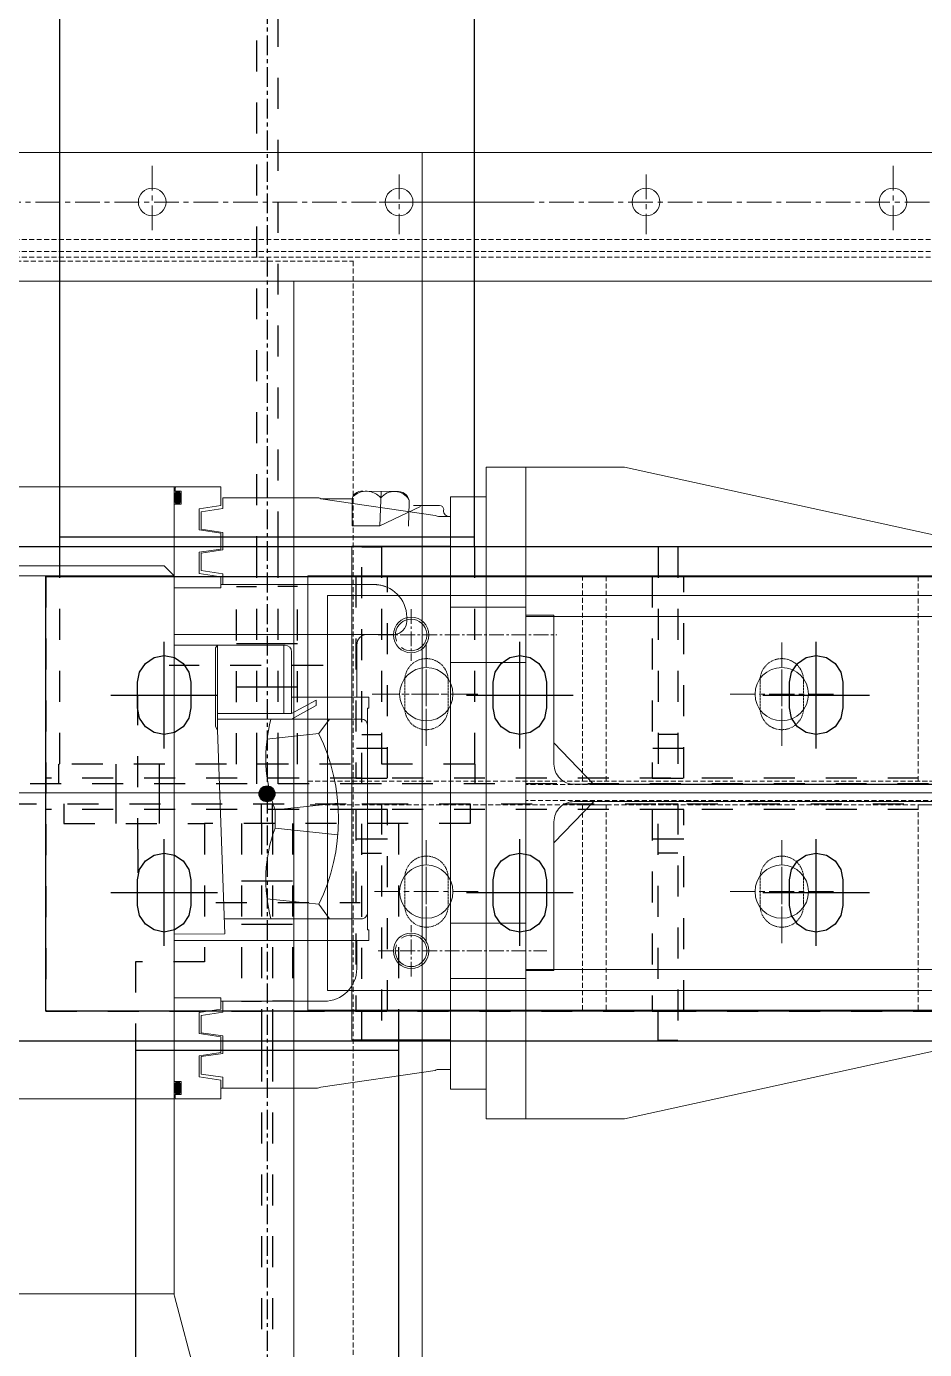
# Model space of a CAD drawing. Header units: inches. Extents: x 209270 to 234360, y -180214 to -150194.
# Drawn here: x 220057 to 220512, y -160346 to -159676 of the extents above; entities that cross this region are included whole.
import ezdxf

# ---------------------------------------------------------------- set-up
doc = ezdxf.new("R2010")
doc.units = ezdxf.units.IN
doc.header["$LTSCALE"] = 10
doc.header["$MEASUREMENT"] = 0
for name, pattern in [('CENTER', [2, 1.25, -0.25, 0.25, -0.25]), ('CENTER2', [1.125, 0.75, -0.125, 0.125, -0.125]), ('DXK_LINE_DOT2', [3.9198, 1.9599, -1.9599]), ('HIDDEN', [0.375, 0.25, -0.125])]:
    doc.linetypes.add(name, pattern=pattern)
doc.layers.get('0').update_dxf_attribs({"color": 1})
for name, color, linetype in [('$AUDIT_BAD_LAYER1', 1, 'Continuous'), ('_BLUE_0', 5, 'Continuous'), ('_BLUE_1', 5, 'Continuous'), ('_BLUE_2', 5, 'Continuous'), ('_BLUE_4', 5, 'Continuous')]:
    doc.layers.add(name, color=color, linetype=linetype)
for name, color, linetype, lineweight in [('All Bought', 1, 'Continuous', 9), ('CEN', 1, 'CENTER', 9), ('CENETR LINE', 1, 'CENTER2', 9), ('DIM', 1, 'Continuous', 13), ('HIDDDEN', 1, 'HIDDEN', 9), ('HIDDEN', 1, 'HIDDEN', 9), ('MAIN OBJECT', 1, 'Continuous', 18), ('OBJECT', 1, 'Continuous', 18), ('plumer block', 1, 'Continuous', 5), ('STR25', 1, 'Continuous', 5), ('STRUC-25HD', 1, 'HIDDEN', 5)]:
    doc.layers.add(name, color=color, linetype=linetype, lineweight=lineweight)

# ---------------------------------------------------------------- blocks, each defined once
blk = doc.blocks.new('A$VNI7697676')
at = {"layer": 'All Bought'}
for p, q in [((0, 1615), (115, 1615)), ((115, 1615), (120, 1610)), ((120, 1610), (120, 1246.41)), ((120, 1246.41), (0, 1246.4)), ((139.83, 1171.74), (120.17, 1245.11))]:
    blk.add_line(p, q, dxfattribs=at)
at = {"layer": 'All Bought', "ltscale": 0.25}
blk.add_line((120, 1610), (0, 1609.99), dxfattribs=at)
at = {"layer": 'All Bought'}
blk.add_arc((125, 1246.41), 5, 180, 195, dxfattribs=at)
blk = doc.blocks.new('A$C7d42b53c')
at = {"layer": 'All Bought'}
h = blk.add_hatch(color=5, dxfattribs=at)
h.dxf.hatch_style = 1
h.set_gradient(color1=(0, 0, 255), color2=(255, 255, 0), tint=1)
edge = h.paths.add_edge_path()
edge.add_ellipse((-149.5, 138.18), major_axis=(3.3, 0), ratio=0.55, start_angle=0, end_angle=360, ccw=False)
h = blk.add_hatch(color=5, dxfattribs=at)
h.dxf.hatch_style = 1
h.set_gradient(color1=(0, 0, 255), color2=(255, 255, 0), tint=1)
edge = h.paths.add_edge_path()
edge.add_ellipse((149.5, 138.18), major_axis=(-3.3, 0), ratio=0.55, start_angle=0, end_angle=360)
for p, q in [((-155, 116.35), (-155, 403.65)), ((155, 116.35), (155, 403.65)), ((155, 140), (-155, 140)), ((-152.8, 139.45), (-154.34, 139.45)), ((-152.8, 139.45), (-152.8, 136.37)), ((-146.2, 136.37), (-152.8, 136.37)), ((-146.2, 140), (-146.2, 136.37)), ((-103.85, 140), (-146.2, 140)), ((-103.85, 116.35), (-103.85, 140)), ((-80.3, 42), (-80.3, 140)), ((-74.8, 83.8), (-74.8, 140)), ((-74.8, 83.8), (-74.8, 140)), ((71.5, 140), (-74.8, 140)), ((71.44, 114.23), (71.5, 140)), ((71.44, 114.23), (71.5, 140)), ((74.8, 140), (74.8, 47.5)), ((103.85, 140), (146.2, 140)), ((103.85, 116.35), (103.85, 140)), ((146.2, 140), (146.2, 136.37)), ((146.2, 136.37), (152.8, 136.37)), ((152.8, 139.45), (152.8, 136.37)), ((152.8, 139.45), (154.34, 139.45)), ((-143.85, 127.35), (-145.5, 116.35)), ((-133.15, 127.35), (-143.85, 127.35)), ((-131.5, 116.35), (-133.15, 127.35)), ((-121.85, 127.35), (-123.5, 116.35)), ((-111.15, 127.35), (-121.85, 127.35)), ((-109.5, 116.35), (-111.15, 127.35)), ((109.5, 116.35), (111.15, 127.35)), ((111.15, 127.35), (121.85, 127.35)), ((121.85, 127.35), (123.5, 116.35)), ((131.5, 116.35), (133.15, 127.35)), ((133.15, 127.35), (143.85, 127.35)), ((143.85, 127.35), (145.5, 116.35)), ((-144, 115.25), (-142.35, 126.25)), ((-142.35, 126.25), (-133.55, 126.25)), ((-133.55, 126.25), (-131.9, 115.25)), ((-123.1, 115.25), (-121.45, 126.25)), ((-121.45, 126.25), (-112.65, 126.25)), ((-112.65, 126.25), (-111, 115.25)), ((111, 115.25), (112.65, 126.25)), ((112.65, 126.25), (121.45, 126.25)), ((121.45, 126.25), (123.1, 115.25)), ((131.9, 115.25), (133.55, 126.25)), ((133.55, 126.25), (142.35, 126.25)), ((142.35, 126.25), (144, 115.25)), ((-145.5, 116.35), (-155, 116.35)), ((-149.5, 67.95), (-149.5, 115.25)), ((-149.5, 115.25), (-144, 115.25)), ((-131.9, 115.25), (-123.1, 115.25)), ((-123.5, 116.35), (-131.5, 116.35)), ((-111, 115.25), (-105.5, 115.25)), ((-103.85, 116.35), (-109.5, 116.35)), ((-105.5, 116.35), (-105.5, 38.7)), ((-74.8, 118), (-73.53, 119.1)), ((-31.79, 118), (-74.8, 118)), ((-74.8, 118), (-72.86, 118)), ((-33.66, 119.1), (-73.53, 119.1)), ((-40.15, 80.5), (-40.15, 118)), ((-37.4, 45.3), (-37.4, 118)), ((-31.79, 118), (-33.66, 119.1)), ((-31.79, 118), (-33.66, 119.1)), ((71.44, 114.23), (-31.79, 118)), ((71.44, 114.23), (-31.79, 118)), ((63.8, 45.3), (63.8, 114.51)), ((103.85, 116.35), (109.5, 116.35)), ((105.5, 64), (105.5, 116.35)), ((105.5, 115.25), (111, 115.25)), ((123.1, 115.25), (131.9, 115.25)), ((123.5, 116.35), (131.5, 116.35)), ((144, 115.25), (149.5, 115.25)), ((145.5, 116.35), (155, 116.35)), ((149.5, 116.35), (149.5, 67.95)), ((-30, 66.74), (-27.21, 92.96)), ((5.22, 57.06), (8.6, 88.88)), ((17.8, 88.88), (8.6, 88.88)), ((21.18, 57.06), (17.8, 88.88)), ((56.4, 66.74), (53.61, 92.96)), ((-40.15, 84.35), (-74.8, 84.35)), ((-40.15, 80.5), (-71.5, 80.5)), ((-48.4, 80.5), (-48.4, 47.5)), ((-40.15, 80.5), (-47.02, 68.12)), ((-37.4, 80.5), (-44.27, 68.12)), ((-44.27, 68.12), (-47.02, 68.12)), ((-140.5, 7.89), (-149, 65.66)), ((-149, 65.66), (-149, 49.81)), ((-37.4, 61.25), (-30, 66.74)), ((63.8, 61.25), (56.4, 66.74)), ((149, 65.66), (140.5, 7.89)), ((-141.7, 49.76), (-147.48, 49.91)), ((-74.8, 47.5), (-48.4, 47.5)), ((-48.4, 47.5), (-48.4, 41.45)), ((74.8, 41.45), (74.8, 47.5)), ((74.8, 47.5), (89, 47.5)), ((-152.77, 44.38), (-152.64, 26.4)), ((-80.3, 28.8), (-80.3, 42)), ((-48.4, 41.45), (-42.9, 41.45)), ((-42.9, 41.45), (-42.9, 42)), ((-42.9, 42), (69.3, 42)), ((60.5, 42), (-34.1, 42)), ((69.3, 42), (69.3, 41.45)), ((69.3, 41.45), (74.8, 41.45)), ((-135.31, 35.83), (-152.7, 35.22)), ((-135.31, 35.83), (-144.97, 15.28)), ((-135.07, 21.27), (-146.93, 20.94)), ((-89, 22.2), (-86.9, 22.2)), ((-140, 0), (-140, 5.6)), ((140, 0), (-140, 0)), ((140, 5.6), (140, 0))]:
    blk.add_line(p, q, dxfattribs=at)
at = {"layer": 'All Bought', "ltscale": 50}
for p, q in [((-141.7, 49.76), (-135.31, 49.76)), ((-135.31, 49.76), (-135.31, 35.83))]:
    blk.add_line(p, q, dxfattribs=at)
at = {"layer": 'All Bought'}
for centre, radius, start, end in [((-154.34, 138.79), 0.66, 90, 180), ((154.34, 138.79), 0.66, 0, 90), ((-17.65, 17.74), 75.82, 69.74705, 105.09929), ((44.05, 17.74), 75.82, 74.90071, 110.25295), ((-71.5, 83.8), 3.3, 180, 270), ((-144, 67.95), 5.5, 180, 204.64166), ((144, 67.95), 5.5, 335.35834, 0), ((13.2, 154.96), 98.23, 243.91337, 296.08663), ((89, 64), 16.5, 270, 0), ((-147.9, 45.02), 4.91, 85.14907, 187.46608), ((-143.1, 42.69), 9.68, 135.68502, 229.3917), ((-74.8, 42), 5.5, 90, 180), ((-34.1, 45.3), 3.3, 180, 270), ((-34.1, 45.3), 3.3, 180, 270), ((60.5, 45.3), 3.3, 270, 0), ((-143.95, 28.54), 8.71, 128.64423, 238.49275), ((-89, 38.7), 16.5, 180, 270), ((-86.9, 28.8), 6.6, 270, 0), ((-147.14, 26.44), 5.5, 180.41366, 272.20148), ((-145.5, 5.6), 5.5, 0, 24.64166), ((145.5, 5.6), 5.5, 155.35834, 180), ((-143.3, 5.61), 2.2, 180, 260.40593), ((-142.78, 0.79), 2.79, 6.37366, 108.57002)]:
    blk.add_arc(centre, radius, start, end, dxfattribs=at)
at = {"layer": 'All Bought', "extrusion": (0, 0, -1)}
blk.add_ellipse((-149.5, 138.18), major_axis=(3.3, 0), ratio=0.55, dxfattribs=at)
at = {"layer": 'All Bought'}
blk.add_ellipse((149.5, 138.18), major_axis=(-3.3, 0), ratio=0.55, dxfattribs=at)
for points, knots in [([(-104.49, 33.02), (-104.6, 33.33), (-104.71, 33.65), (-104.94, 34.43), (-105.06, 34.9), (-105.22, 35.69), (-105.27, 35.99), (-105.34, 36.44), (-105.36, 36.58), (-105.38, 36.79), (-105.39, 36.86), (-105.41, 37), (-105.41, 37.06), (-105.43, 37.2), (-105.44, 37.28), (-105.45, 37.48), (-105.46, 37.61), (-105.49, 38.08), (-105.5, 38.4), (-105.5, 38.72)], [-0.6807062, -0.6807062, -0.6807062, -0.6807062, -0.5764375, -0.5764375, -0.439189, -0.439189, -0.3543908, -0.3543908, -0.3166647, -0.3166647, -0.2959985, -0.2959985, -0.2786915, -0.2786915, -0.2582719, -0.2582719, -0.2216449, -0.2216449, -0.1292037, -0.1292037, -0.1292037, -0.1292037]), ([(-145.5, 5.61), (-145.5, 5.61), (-145.5, 5.73), (-145.5, 6.29), (-145.5, 6.8), (-145.5, 8.85), (-145.5, 10.99), (-145.5, 15.2), (-145.5, 16.92), (-145.5, 18.79)], [13.151276, 13.151276, 13.151276, 13.151276, 13.584275, 13.584275, 14.127648, 14.127648, 15.21439, 15.21439, 15.830404, 15.830404, 15.830404, 15.830404])]:
    blk.add_open_spline(points, degree=3, knots=knots, dxfattribs=at)
at = {"layer": 'CENETR LINE', "ltscale": 24.192183}
blk.add_line((0, 510.5), (0, -0.31), dxfattribs=at)
blk = doc.blocks.new('A$Caf28373f')
for centre in [(-80, 20, -5460), (79.98, 20, -4112.11)]:
    blk.add_circle(centre, 9)
for centre, start, end in [((-80, 20, -5460), 66.99271, 37.42559), ((79.98, 20, -4112.11), 142.57441, 113.00729)]:
    blk.add_arc(centre, 8, start, end)
at = {"layer": 'CENETR LINE'}
for p, q in [((0, -45.46, 83400.99), (0, 59.12)), ((-80, 36.74, -5460), (-80, -53.84, 77940.99)), ((79.98, 36.74, -4112.11), (79.98, -48.75, 79288.87)), ((-93.07, 20, 57196822.12), (-66.94, 20, -57207742.12)), ((93.05, 20, 57198170.01), (66.92, 20, -57206394.23))]:
    blk.add_line(p, q, dxfattribs=at)
at = {"layer": 'MAIN OBJECT'}
for points in [[(-125, 50), (124.98, 50), (124.98, 0), (-125, 0)], [(-150, -18), (-150, 0), (149.98, 0), (149.98, -18)], [(-165, -38), (-165, -18), (164.98, -18), (164.98, -38)]]:
    blk.add_lwpolyline(points, close=True, dxfattribs=at)
at = {"layer": 'plumer block'}
for p, q in [((-94, 0, -5460), (-94, -38, -5460)), ((-66, 0, -5460), (-66, -38, -5460)), ((65.98, 0, -4112.11), (65.98, -38, -4112.11)), ((93.98, 0, -4112.11), (93.98, -38, -4112.11)), ((-94, -38, -5460), (-94, -38, -5460)), ((-66, -38, -5460), (-66, -38, -5460)), ((65.98, -38, -4112.11), (65.98, -38, -4112.11)), ((93.98, -38, -4112.11), (93.98, -38, -4112.11))]:
    blk.add_line(p, q, dxfattribs=at)
blk = doc.blocks.new('A$Cb99c24d6')
at = {"layer": 'OBJECT'}
for points in [[(0, 164.98), (50, 164.98), (395.1, 89.4), (395.1, 25.3), (374.31, 4.3), (34.5, 4.3), (14.3, 25.3), (14.3, 90), (0, 90)], [(0, -165), (50, -165), (395.1, -89.4), (395.1, -25.3), (374.31, -4.3), (34.5, -4.3), (14.3, -25.3), (14.3, -90), (0, -90)]]:
    blk.add_lwpolyline(points, close=True, dxfattribs=at)
at = {"layer": 'MAIN OBJECT', "rotation": 90}
blk.add_blockref('A$Caf28373f', (-38, 0), dxfattribs=at)
blk = doc.blocks.new('A$Ca8e9f297')
at = {"layer": 'CEN'}
for p, q in [((-255, 30), (-255, 70)), ((-75.08, 30), (-75.08, 70)), ((-281.12, 50), (-228.88, 50)), ((-101.2, 50), (-48.96, 50)), ((-351.62, 0), (351.62, 0)), ((-255, -70), (-255, -30)), ((-75.08, -70), (-75.08, -30)), ((-228.88, -50), (-281.12, -50)), ((-48.96, -50), (-101.2, -50))]:
    blk.add_line(p, q, dxfattribs=at)
at = {"layer": 'MAIN OBJECT', "ltscale": 0.2, "elevation": -5434512.11}
blk.add_lwpolyline([(-305, 100), (305, 100), (305, -100), (-305, -100)], close=True, dxfattribs=at)
at = {"layer": 'MAIN OBJECT', "elevation": 0}
blk.add_lwpolyline([(-180.2, -4.4, 0.414214), (-190.4, -14.6), (-190.4, -89.4), (-204.7, -89.4), (-204.7, 89.4), (-190.4, 89.4), (-190.4, 14.6, 0.414214), (-180.2, 4.4), (180.2, 4.4, 0.414214), (190.4, 14.6), (190.4, 89.4), (204.7, 89.4), (204.7, -89.4), (190.4, -89.4), (190.4, -14.6, 0.414214), (180.2, -4.4), (-180.2, -4.4)], format="xyb", dxfattribs=at)
at = {"layer": 'MAIN OBJECT'}
for centre in [(-255, 50, 513.62), (-75.08, 50, -5.75), (-255, -50, 513.62), (-75.08, -50, -5.75)]:
    blk.add_circle(centre, 13.5, dxfattribs=at)
blk = doc.blocks.new('A$Ca7c4800b')
at = {"layer": 'CEN'}
for p, q in [((-255, 23.88, 5434512.11), (-255, 76.12, 5434512.11)), ((-75, 23.88, 5434512.11), (-75, 76.12, 5434512.11)), ((-282.44, 50, 5434512.11), (-228.77, 50, 5434512.11)), ((-48.99, 50, 5434512.11), (-101.23, 50, 5434512.11)), ((-359.98, 0), (359.98, 0)), ((-255, -23.88, 5434512.11), (-255, -76.12, 5434512.11)), ((-75, -23.88, 5434512.11), (-75, -76.12, 5434512.11)), ((-228.77, -50, 5434512.11), (-282.44, -50, 5434512.11)), ((-101.23, -50, 5434512.11), (-48.99, -50, 5434512.11))]:
    blk.add_line(p, q, dxfattribs=at)
at = {"layer": 'HIDDEN', "ltscale": 0.2}
for points in [[(-243.94, 57, 1), (-265.94, 57), (-265.94, 43, 1), (-243.94, 43)], [(-86.06, 57, -1), (-64.06, 57), (-64.06, 43, -1), (-86.06, 43)], [(-243.94, -57, -1), (-265.94, -57), (-265.94, -43, -1), (-243.94, -43)], [(-86.06, -57, 1), (-64.06, -57), (-64.06, -43, 1), (-86.06, -43)]]:
    blk.add_lwpolyline(points, format="xyb", close=True, dxfattribs=at)
at = {"layer": 'STR25', "ltscale": 0.2}
blk.add_lwpolyline([(-315, 110), (315, 110), (315, -110), (-315, -110)], close=True, dxfattribs=at)
at = {"layer": 'STRUC-25HD'}
for points in [[(-164, 110), (-176, 110), (-176, 6), (-164, 6)], [(-6, 110), (6, 110), (6, 6), (-6, 6)], [(315, 6), (315, -6), (-315, -6), (-315, 6)], [(-164, -110), (-176, -110), (-176, -6), (-164, -6)], [(-6, -110), (6, -110), (6, -6), (-6, -6)]]:
    blk.add_lwpolyline(points, close=True, dxfattribs=at)
blk = doc.blocks.new('A$Ccd523e08')
at = {"layer": 'CEN'}
blk.add_line((-55.52, 1500, 4.74), (-2941.86, 1500, 4.74), dxfattribs=at)
at = {"layer": 'HIDDEN'}
for p, q in [((-2298, 1504.29, 4.74), (-298, 1504.29, 4.74)), ((-2298, 1496.19, 4.74), (-298, 1496.19, 4.74))]:
    blk.add_line(p, q, dxfattribs=at)
at = {"layer": 'MAIN OBJECT'}
for p, q in [((-2298, 1589.4, 4.74), (-298, 1589.4, 4.74)), ((-2298, 1410.6, 4.74), (-298, 1410.6, 4.74))]:
    blk.add_line(p, q, dxfattribs=at)
at = {"layer": 'All Bought', "rotation": 270}
blk.add_blockref('A$C7d42b53c', (-260, 1500, -0.76), dxfattribs=at)
at = {"layer": 'DIM', "rotation": 180}
blk.add_blockref('A$Cb99c24d6', (-298, 1500, 4.74), dxfattribs=at)
at = {"layer": 'DIM', "xscale": -1}
for name, p in [('A$Ca7c4800b', (-502.7, 1500, 4.74)), ('A$Ca8e9f297', (-502.7, 1500, 4.74)), ('A$VNI7697676', (0, 0))]:
    blk.add_blockref(name, p, dxfattribs=at)
blk = doc.blocks.new('A$Cdf87a385')
at = {"layer": 'CEN'}
for p, q in [((-1184, -1818.54), (-1184, -1783.77)), ((-1059, -1814.2), (-1059, -1783.91)), ((-934, -1814.2), (-934, -1783.91)), ((-809, -1818.54), (-809, -1783.77)), ((-1602.44, -1800.24), (-62.56, -1800.24))]:
    blk.add_line(p, q, dxfattribs=at)
at = {"layer": 'HIDDDEN'}
for p, q in [((-910.71, -1770.24), (-910.7, 1770.24)), ((-1619.3, -1772.24), (-153.89, -1772.24)), ((-1619.3, -1775.24), (-123.64, -1775.24)), ((-158.89, -1770.24), (-910.96, -1770.24)), ((-1619.3, -1781.24), (-165.64, -1781.24))]:
    blk.add_line(p, q, dxfattribs=at)
at = {"layer": 'MAIN OBJECT'}
for p, q in [((-945.71, -1825.24), (-945.7, 1825.24)), ((-880.71, -1760.24), (-880.7, 1760.24)), ((-123.64, -1760.24), (-1619.3, -1760.24)), ((-993.27, -1800.24), (-923.83, -1800.24)), ((-117.64, -1825.24), (-1619.3, -1825.24))]:
    blk.add_line(p, q, dxfattribs=at)
for centre in [(-1184, -1800.24), (-1059, -1800.24), (-934, -1800.24), (-809, -1800.24)]:
    blk.add_circle(centre, 7, dxfattribs=at)
blk = doc.blocks.new('MECH_DRAWING')
at = {"layer": '$AUDIT_BAD_LAYER1', "color": 1, "rotation": 180.0000473434895}
blk.add_blockref('A$Cdf87a385', (219311.87, -161564.7, 0.76), dxfattribs=at)
at = {"layer": 'DIM', "xscale": -1}
blk.add_blockref('A$Ccd523e08', (220011.94, -161563.69, 0.76), dxfattribs=at)
blk = doc.blocks.new('Part-116860372-114946 - 114867')
at = {"layer": '_BLUE_4', "linetype": 'Continuous'}
blk.add_hatch(color=256, dxfattribs=at).paths.add_polyline_path([(13700.57, 19065.84, -1), (13700.57, 19075.84, -1)])
at = {"layer": '_BLUE_1', "linetype": 'DXK_LINE_DOT2'}
for p, q in [((13707.32, 24933.34), (13707.32, 19233.34)), ((13693.82, 24329.77), (13693.82, 19233.34)), ((13569.32, 19227.09), (13569.32, 19089.59)), ((13693.82, 19227.09), (13693.82, 19089.59)), ((13707.32, 19227.09), (13707.32, 19089.59)), ((13831.82, 19227.09), (13831.82, 19089.59)), ((13831.82, 19089.59), (13569.32, 19089.59))]:
    blk.add_line(p, q, dxfattribs=at)
at = {"layer": '_BLUE_2', "linetype": 'Continuous'}
for p, q in [((13569.32, 24933.34), (13569.32, 19227.09)), ((13831.82, 19227.09), (13831.82, 24933.34)), ((13831.82, 19233.34), (13569.32, 19233.34)), ((13693.82, 19233.34), (13693.82, 19227.09)), ((13707.32, 19233.34), (13707.32, 19227.09))]:
    blk.add_line(p, q, dxfattribs=at)
at = {"layer": '_BLUE_4', "linetype": 'CENTER'}
blk.add_line((13700.57, 25070.84), (13700.57, 19070.84), dxfattribs=at)
at = {"layer": '_BLUE_4', "linetype": 'Continuous'}
blk.add_circle((13700.57, 19070.84), 5, dxfattribs=at)
blk = doc.blocks.new('Part-116860372-157426 - 114867')
at = {"layer": '_BLUE_1', "linetype": 'DXK_LINE_DOT2'}
for p, q in [((14381.82, 19227.09), (13144.32, 19227.09)), ((13144.32, 18914.59), (14381.82, 18914.59))]:
    blk.add_line(p, q, dxfattribs=at)
blk = doc.blocks.new('Part-116860372-115995 - 114867')
at = {"layer": '_BLUE_1', "linetype": 'DXK_LINE_DOT2'}
for p, q in [((13719.82, 19202.09), (13707.32, 19202.09)), ((13719.82, 19089.59), (13719.82, 19202.09)), ((13707.32, 19089.59), (13707.32, 19077.09)), ((13832.32, 19089.59), (13831.82, 19089.59)), ((13832.32, 19077.09), (13832.32, 19089.59))]:
    blk.add_line(p, q, dxfattribs=at)
blk = doc.blocks.new('Part-116860372-114984 - 114867')
at = {"layer": '_BLUE_4', "linetype": 'Continuous'}
blk.add_hatch(color=256, dxfattribs=at).paths.add_polyline_path([(13700.57, 19065.84, -1), (13700.57, 19075.84, -1)])
at = {"layer": '_BLUE_1', "linetype": 'DXK_LINE_DOT2'}
for p, q in [((13783.82, 19052.09), (13661.07, 19052.09)), ((13661.07, 19052.09), (13661.07, 18964.59)), ((13697.01, 19052.09), (13697.01, 18914.59)), ((13704.14, 19052.09), (13704.14, 18914.59)), ((13783.82, 19052.09), (13783.82, 18914.59)), ((13661.07, 18964.59), (13617.32, 18964.59)), ((13617.32, 18964.59), (13617.32, 15470.21)), ((13697.01, 18908.34), (13697.01, 15470.21)), ((13704.14, 18908.34), (13704.14, 15470.21))]:
    blk.add_line(p, q, dxfattribs=at)
at = {"layer": '_BLUE_2', "linetype": 'Continuous'}
for p, q in [((13617.32, 18914.59), (13617.32, 15463.96)), ((13697.01, 18914.59), (13697.01, 18908.34)), ((13704.14, 18914.59), (13704.14, 18908.34)), ((13783.82, 18914.59), (13783.82, 15463.96)), ((13783.82, 18908.34), (13617.32, 18908.34))]:
    blk.add_line(p, q, dxfattribs=at)
at = {"layer": '_BLUE_4', "linetype": 'CENTER'}
blk.add_line((13700.57, 19070.84), (13700.57, 15320.84), dxfattribs=at)
at = {"layer": '_BLUE_4', "linetype": 'Continuous'}
blk.add_circle((13700.57, 19070.84), 5, dxfattribs=at)
blk = doc.blocks.new('Bolt-116860372-115961 - 114867')
at = {"layer": '_BLUE_1', "linetype": 'DXK_LINE_DOT2'}
for p, q in [((13618.82, 19035.84), (13618.82, 19133.34)), ((13605.07, 19077.09), (13605.07, 19089.59)), ((13632.57, 19077.09), (13632.57, 19089.59)), ((13605.07, 19064.59), (13605.07, 19077.09)), ((13632.57, 19064.59), (13632.57, 19077.09)), ((13605.07, 19052.09), (13605.07, 19064.59)), ((13632.57, 19052.09), (13632.57, 19064.59))]:
    blk.add_line(p, q, dxfattribs=at)
blk = doc.blocks.new('Part-116860372-115112 - 114867')
at = {"layer": '_BLUE_2', "linetype": 'Continuous'}
for p, q in [((20038.07, 19227.09), (9419.32, 19227.09)), ((9419.32, 18914.59), (17066.82, 18914.59))]:
    blk.add_line(p, q, dxfattribs=at)
blk = doc.blocks.new('Part-116860372-115114 - 114867')
at = {"layer": '_BLUE_1', "linetype": 'DXK_LINE_DOT2'}
for p, q in [((20038.07, 19077.09), (9419.32, 19077.09)), ((9419.32, 19064.59), (20038.07, 19064.59))]:
    blk.add_line(p, q, dxfattribs=at)
blk = doc.blocks.new('Part-116860372-116534 - 114867')
at = {"layer": '_BLUE_1', "linetype": 'DXK_LINE_DOT2'}
for p, q in [((14348.07, 19080.85), (13560.57, 19080.83)), ((13560.57, 19060.83), (13560.57, 19080.83)), ((14348.07, 19060.85), (13560.57, 19060.83))]:
    blk.add_line(p, q, dxfattribs=at)
blk = doc.blocks.new('Part-116860372-116540 - 114867')
at = {"layer": '_BLUE_1', "linetype": 'DXK_LINE_DOT2'}
for p, q in [((13964.32, 19060.83), (13944.32, 19060.83)), ((13944.32, 19060.83), (13944.32, 18933.33)), ((13964.32, 18933.33), (13964.32, 19060.83)), ((13964.32, 19042.08), (13944.32, 19042.08)), ((13944.32, 18933.33), (13964.32, 18933.33))]:
    blk.add_line(p, q, dxfattribs=at)
blk = doc.blocks.new('Part-116860372-115958 - 114867')
at = {"layer": '_BLUE_1', "linetype": 'DXK_LINE_DOT2'}
for p, q in [((13704.14, 19052.09), (13704.14, 19064.59)), ((13829.14, 19064.59), (13829.14, 19052.09)), ((13716.64, 19052.09), (13716.64, 18939.59)), ((13829.14, 19052.09), (13783.82, 19052.09)), ((13716.64, 18939.59), (13704.14, 18939.59))]:
    blk.add_line(p, q, dxfattribs=at)
blk = doc.blocks.new('Part-116860372-116537 - 114867')
at = {"layer": '_BLUE_1', "linetype": 'DXK_LINE_DOT2'}
for p, q in [((13560.58, 19208.34), (13560.57, 18933.34)), ((13560.58, 19208.34), (14348.08, 19208.33)), ((13560.57, 18933.34), (14348.07, 18933.33))]:
    blk.add_line(p, q, dxfattribs=at)
blk = doc.blocks.new('Part-116860372-115959 - 114867')
at = {"layer": '_BLUE_1', "linetype": 'DXK_LINE_DOT2'}
for p, q in [((13572.01, 19064.59), (13572.01, 19052.09)), ((13697.01, 19052.09), (13697.01, 19064.59)), ((13572.01, 19052.09), (13661.07, 19052.09)), ((13684.51, 19052.09), (13684.51, 18939.59)), ((13684.51, 18939.59), (13697.01, 18939.59))]:
    blk.add_line(p, q, dxfattribs=at)
blk = doc.blocks.new('Bolt-116860372-115960 - 114867')
at = {"layer": '_BLUE_1', "linetype": 'DXK_LINE_DOT2'}
for p, q in [((13684.51, 19015.84), (13697.01, 19015.84)), ((13697.01, 19015.84), (13704.14, 19015.84)), ((13704.14, 19015.84), (13716.64, 19015.84)), ((13668.26, 19002.09), (13759.51, 19002.09)), ((13684.51, 18988.34), (13697.01, 18988.34)), ((13697.01, 18988.34), (13704.14, 18988.34)), ((13704.14, 18988.34), (13716.64, 18988.34))]:
    blk.add_line(p, q, dxfattribs=at)
blk = doc.blocks.new('Part-116860372-115994 - 114867')
at = {"layer": '_BLUE_1', "linetype": 'DXK_LINE_DOT2'}
for p, q in [((13681.32, 19089.59), (13681.32, 19202.09)), ((13681.32, 19202.09), (13693.82, 19202.09)), ((13568.82, 19077.09), (13568.82, 19089.59)), ((13568.82, 19089.59), (13569.32, 19089.59)), ((13693.82, 19089.59), (13693.82, 19077.09))]:
    blk.add_line(p, q, dxfattribs=at)
blk = doc.blocks.new('Bolt-116860372-115996 - 114867')
at = {"layer": '_BLUE_1', "linetype": 'DXK_LINE_DOT2'}
for p, q in [((13693.82, 19165.84), (13681.32, 19165.84)), ((13707.32, 19165.84), (13693.82, 19165.84)), ((13719.82, 19165.84), (13707.32, 19165.84)), ((13736.07, 19152.09), (13638.57, 19152.09)), ((13693.82, 19138.34), (13681.32, 19138.34)), ((13707.32, 19138.34), (13693.82, 19138.34)), ((13719.82, 19138.34), (13707.32, 19138.34))]:
    blk.add_line(p, q, dxfattribs=at)
blk = doc.blocks.new('Bolt-116860372-115997 - 114867')
at = {"layer": '_BLUE_1', "linetype": 'DXK_LINE_DOT2'}
blk.add_line((13618.82, 19035.84), (13618.82, 19020.84), dxfattribs=at)
blk = doc.blocks.new('Part-116860372-150343 - 114867')
at = {"layer": '_BLUE_1', "linetype": 'DXK_LINE_DOT2'}
for p, q in [((13948.07, 19227.1), (13948.07, 19077.1)), ((13960.57, 19227.1), (13960.57, 19077.1)), ((13960.57, 19108.35), (13948.07, 19108.35)), ((13960.57, 19077.1), (13948.07, 19077.1))]:
    blk.add_line(p, q, dxfattribs=at)
at = {"layer": '_BLUE_2', "linetype": 'Continuous'}
blk.add_line((13960.57, 19227.1), (13948.07, 19227.1), dxfattribs=at)
blk = doc.blocks.new('Part-116860372-116535 - 114867')
at = {"layer": '_BLUE_2', "linetype": 'Continuous'}
for p, q in [((13560.57, 18933.34), (13560.58, 19208.34)), ((13560.58, 19208.34), (14348.08, 19208.33)), ((14348.07, 18933.33), (13560.57, 18933.34))]:
    blk.add_line(p, q, dxfattribs=at)
blk = doc.blocks.new('Part-116860372-116536 - 114867')
at = {"layer": '_BLUE_1', "linetype": 'DXK_LINE_DOT2'}
for p, q in [((13756.82, 19208.34), (13756.82, 19080.84)), ((13776.82, 19208.34), (13756.82, 19208.34)), ((13776.82, 19080.84), (13776.82, 19208.34)), ((13776.82, 19099.59), (13756.82, 19099.59)), ((13756.82, 19080.84), (13776.82, 19080.84))]:
    blk.add_line(p, q, dxfattribs=at)
blk = doc.blocks.new('Part-116860372-116538 - 114867')
at = {"layer": '_BLUE_1', "linetype": 'DXK_LINE_DOT2'}
for p, q in [((13776.82, 19060.83), (13756.82, 19060.83)), ((13756.82, 19060.83), (13756.82, 18933.33)), ((13776.82, 18933.33), (13776.82, 19060.83)), ((13776.82, 19042.08), (13756.82, 19042.08)), ((13756.82, 18933.33), (13776.82, 18933.33))]:
    blk.add_line(p, q, dxfattribs=at)
blk = doc.blocks.new('Part-116860372-116539 - 114867')
at = {"layer": '_BLUE_1', "linetype": 'DXK_LINE_DOT2'}
for p, q in [((13944.32, 19208.34), (13944.32, 19080.84)), ((13964.32, 19208.34), (13944.32, 19208.34)), ((13964.32, 19080.84), (13964.32, 19208.34)), ((13964.32, 19099.59), (13944.32, 19099.59)), ((13944.32, 19080.84), (13964.32, 19080.84))]:
    blk.add_line(p, q, dxfattribs=at)
blk = doc.blocks.new('Bolt-116860372-116543 - 114867')
at = {"layer": '_BLUE_2', "linetype": 'Continuous'}
for p, q in [((13635.57, 19099.62), (13635.58, 19167.12)), ((13860.57, 19099.61), (13860.58, 19167.11)), ((14048.07, 19099.6), (14048.08, 19167.1)), ((13623.64, 19153.43), (13629.12, 19157.09)), ((13629.12, 19157.09), (13635.58, 19158.37)), ((13635.58, 19158.37), (13635.58, 19158.37)), ((13635.58, 19158.37), (13642.03, 19157.09)), ((13642.03, 19157.09), (13647.51, 19153.43)), ((13848.64, 19153.42), (13854.12, 19157.07)), ((13854.12, 19157.07), (13860.58, 19158.36)), ((13860.58, 19158.36), (13860.58, 19158.36)), ((13860.58, 19158.36), (13867.03, 19157.07)), ((13867.03, 19157.07), (13872.51, 19153.42)), ((14036.14, 19153.4), (14041.62, 19157.06)), ((14041.62, 19157.06), (14048.08, 19158.35)), ((14048.08, 19158.35), (14048.08, 19158.35)), ((14048.08, 19158.35), (14054.53, 19157.06)), ((14054.53, 19157.06), (14060.01, 19153.4)), ((13618.7, 19141.5), (13619.98, 19147.96)), ((13619.98, 19147.96), (13623.64, 19153.43)), ((13647.51, 19153.43), (13651.16, 19147.96)), ((13651.16, 19147.96), (13652.45, 19141.5)), ((13843.7, 19141.49), (13844.98, 19147.94)), ((13844.98, 19147.94), (13848.64, 19153.42)), ((13872.51, 19153.42), (13876.16, 19147.94)), ((13876.16, 19147.94), (13877.45, 19141.48)), ((14031.2, 19141.47), (14032.48, 19147.93)), ((14032.48, 19147.93), (14036.14, 19153.4)), ((14060.01, 19153.4), (14063.66, 19147.93)), ((14063.66, 19147.93), (14064.95, 19141.47)), ((13618.7, 19125.25), (13618.7, 19141.5)), ((13652.45, 19141.5), (13652.45, 19125.25)), ((13843.7, 19125.24), (13843.7, 19141.49)), ((13877.45, 19141.48), (13877.45, 19125.23)), ((14031.2, 19125.22), (14031.2, 19141.47)), ((14064.95, 19141.47), (14064.95, 19125.22)), ((13601.82, 19133.38), (13669.32, 19133.37)), ((13826.82, 19133.36), (13894.32, 19133.36)), ((14014.32, 19133.35), (14081.82, 19133.34)), ((13619.98, 19118.79), (13618.7, 19125.25)), ((13652.45, 19125.25), (13651.16, 19118.79)), ((13844.98, 19118.78), (13843.7, 19125.24)), ((13877.45, 19125.23), (13876.16, 19118.78)), ((14032.48, 19118.76), (14031.2, 19125.22)), ((14064.95, 19125.22), (14063.66, 19118.76)), ((13623.64, 19113.32), (13619.98, 19118.79)), ((13629.11, 19109.66), (13623.64, 19113.32)), ((13647.5, 19113.32), (13642.03, 19109.66)), ((13651.16, 19118.79), (13647.5, 19113.32)), ((13848.64, 19113.3), (13844.98, 19118.78)), ((13854.11, 19109.64), (13848.64, 19113.3)), ((13872.5, 19113.3), (13867.03, 19109.64)), ((13876.16, 19118.78), (13872.5, 19113.3)), ((14036.14, 19113.29), (14032.48, 19118.76)), ((14041.61, 19109.63), (14036.14, 19113.29)), ((14060, 19113.29), (14054.53, 19109.63)), ((14063.66, 19118.76), (14060, 19113.29)), ((13635.57, 19108.37), (13629.11, 19109.66)), ((13642.03, 19109.66), (13635.57, 19108.37)), ((13635.57, 19108.37), (13635.57, 19108.37)), ((13860.57, 19108.36), (13854.11, 19109.64)), ((13867.03, 19109.64), (13860.57, 19108.36)), ((13860.57, 19108.36), (13860.57, 19108.36)), ((14048.07, 19108.35), (14041.61, 19109.63)), ((14054.53, 19109.63), (14048.07, 19108.35)), ((14048.07, 19108.35), (14048.07, 19108.35)), ((13635.56, 18974.62), (13635.57, 19042.12)), ((13860.56, 18974.61), (13860.57, 19042.11)), ((14048.06, 18974.6), (14048.07, 19042.1)), ((13623.63, 19028.43), (13629.11, 19032.09)), ((13629.11, 19032.09), (13635.57, 19033.37)), ((13635.57, 19033.37), (13635.57, 19033.37)), ((13635.57, 19033.37), (13642.02, 19032.09)), ((13642.02, 19032.09), (13647.5, 19028.43)), ((13848.63, 19028.42), (13854.11, 19032.07)), ((13854.11, 19032.07), (13860.57, 19033.36)), ((13860.57, 19033.36), (13860.57, 19033.36)), ((13860.57, 19033.36), (13867.02, 19032.07)), ((13867.02, 19032.07), (13872.5, 19028.42)), ((14036.13, 19028.4), (14041.61, 19032.06)), ((14041.61, 19032.06), (14048.07, 19033.35)), ((14048.07, 19033.35), (14048.07, 19033.35)), ((14048.07, 19033.35), (14054.52, 19032.06)), ((14054.52, 19032.06), (14060, 19028.4)), ((13618.69, 19016.5), (13619.98, 19022.96)), ((13619.98, 19022.96), (13623.63, 19028.43)), ((13647.5, 19028.43), (13651.16, 19022.96)), ((13651.16, 19022.96), (13652.44, 19016.5)), ((13843.69, 19016.49), (13844.98, 19022.94)), ((13844.98, 19022.94), (13848.63, 19028.42)), ((13872.5, 19028.42), (13876.16, 19022.94)), ((13876.16, 19022.94), (13877.44, 19016.48)), ((14031.19, 19016.47), (14032.48, 19022.93)), ((14032.48, 19022.93), (14036.13, 19028.4)), ((14060, 19028.4), (14063.66, 19022.93)), ((14063.66, 19022.93), (14064.94, 19016.47)), ((13618.69, 19000.25), (13618.69, 19016.5)), ((13652.44, 19016.5), (13652.44, 19000.25)), ((13843.69, 19000.24), (13843.69, 19016.49)), ((13877.44, 19016.48), (13877.44, 19000.23)), ((14031.19, 19000.22), (14031.19, 19016.47)), ((14064.94, 19016.47), (14064.94, 19000.22)), ((13601.81, 19008.38), (13669.31, 19008.37)), ((13826.81, 19008.36), (13894.31, 19008.36)), ((14014.31, 19008.35), (14081.81, 19008.34)), ((13619.97, 18993.79), (13618.69, 19000.25)), ((13652.44, 19000.25), (13651.15, 18993.79)), ((13844.97, 18993.78), (13843.69, 19000.24)), ((13877.44, 19000.23), (13876.15, 18993.78)), ((14032.47, 18993.76), (14031.19, 19000.22)), ((14064.94, 19000.22), (14063.65, 18993.76)), ((13623.63, 18988.32), (13619.97, 18993.79)), ((13629.11, 18984.66), (13623.63, 18988.32)), ((13647.5, 18988.32), (13642.02, 18984.66)), ((13651.15, 18993.79), (13647.5, 18988.32)), ((13848.63, 18988.3), (13844.97, 18993.78)), ((13854.11, 18984.64), (13848.63, 18988.3)), ((13872.5, 18988.3), (13867.02, 18984.64)), ((13876.15, 18993.78), (13872.5, 18988.3)), ((14036.13, 18988.29), (14032.47, 18993.76)), ((14041.61, 18984.63), (14036.13, 18988.29)), ((14060, 18988.29), (14054.52, 18984.63)), ((14063.65, 18993.76), (14060, 18988.29)), ((13635.56, 18983.37), (13629.11, 18984.66)), ((13642.02, 18984.66), (13635.56, 18983.37)), ((13635.56, 18983.37), (13635.56, 18983.37)), ((13860.56, 18983.36), (13854.11, 18984.64)), ((13867.02, 18984.64), (13860.56, 18983.36)), ((13860.56, 18983.36), (13860.56, 18983.36)), ((14048.06, 18983.35), (14041.61, 18984.63)), ((14054.52, 18984.63), (14048.06, 18983.35)), ((14048.06, 18983.35), (14048.06, 18983.35))]:
    blk.add_line(p, q, dxfattribs=at)
blk = doc.blocks.new('Part-116860372-150344 - 114867')
at = {"layer": '_BLUE_1', "linetype": 'DXK_LINE_DOT2'}
for p, q in [((13948.07, 18914.6), (13948.07, 19064.6)), ((13948.07, 19064.6), (13960.57, 19064.6)), ((13960.57, 19064.6), (13960.57, 18914.6)), ((13960.57, 19033.35), (13948.07, 19033.35)), ((13960.57, 18914.6), (13948.07, 18914.6))]:
    blk.add_line(p, q, dxfattribs=at)
blk = doc.blocks.new('Part-116860372-150346 - 114867')
at = {"layer": '_BLUE_1', "linetype": 'DXK_LINE_DOT2'}
for p, q in [((13760.57, 18914.6), (13760.57, 19064.6)), ((13760.57, 19064.6), (13773.07, 19064.6)), ((13773.07, 19064.6), (13773.07, 18914.6)), ((13760.57, 19033.35), (13773.07, 19033.35)), ((13773.07, 18914.6), (13760.57, 18914.6))]:
    blk.add_line(p, q, dxfattribs=at)
blk = doc.blocks.new('Part-116860372-157370 - 114867')
at = {"layer": '_BLUE_1', "linetype": 'DXK_LINE_DOT2'}
for p, q in [((13760.57, 19077.1), (13760.57, 19227.1)), ((13760.57, 19227.1), (13773.07, 19227.1)), ((13773.07, 19227.1), (13773.07, 19077.1)), ((13760.57, 19108.35), (13773.07, 19108.35)), ((13773.07, 19077.1), (13760.57, 19077.1))]:
    blk.add_line(p, q, dxfattribs=at)
blk = doc.blocks.new('STR_DRAWING')
at = {"layer": '_BLUE_0', "xscale": 0.8, "yscale": 0.8, "zscale": 0.8}
for name in ['Part-116860372-114946 - 114867', 'Part-116860372-157426 - 114867', 'Part-116860372-115112 - 114867', 'Part-116860372-157370 - 114867', 'Part-116860372-150343 - 114867', 'Part-116860372-116537 - 114867', 'Part-116860372-116535 - 114867', 'Part-116860372-115994 - 114867', 'Part-116860372-115995 - 114867', 'Part-116860372-116536 - 114867', 'Part-116860372-116539 - 114867', 'Bolt-116860372-116543 - 114867', 'Bolt-116860372-115996 - 114867', 'Bolt-116860372-115961 - 114867', 'Part-116860372-115114 - 114867', 'Part-116860372-116534 - 114867', 'Part-116860372-114984 - 114867', 'Part-116860372-115959 - 114867', 'Part-116860372-115958 - 114867', 'Part-116860372-116538 - 114867', 'Part-116860372-150346 - 114867', 'Part-116860372-116540 - 114867', 'Part-116860372-150344 - 114867', 'Bolt-116860372-115997 - 114867', 'Bolt-116860372-115960 - 114867']:
    blk.add_blockref(name, (971.54, 4264.17), dxfattribs=at)

msp = doc.modelspace()

# ---------------------------------------------------------------- block references
for name, p in [('MECH_DRAWING', (0, 0)), ('STR_DRAWING', (208247, -179585))]:
    msp.add_blockref(name, p)

doc.saveas('drawing.dxf')
